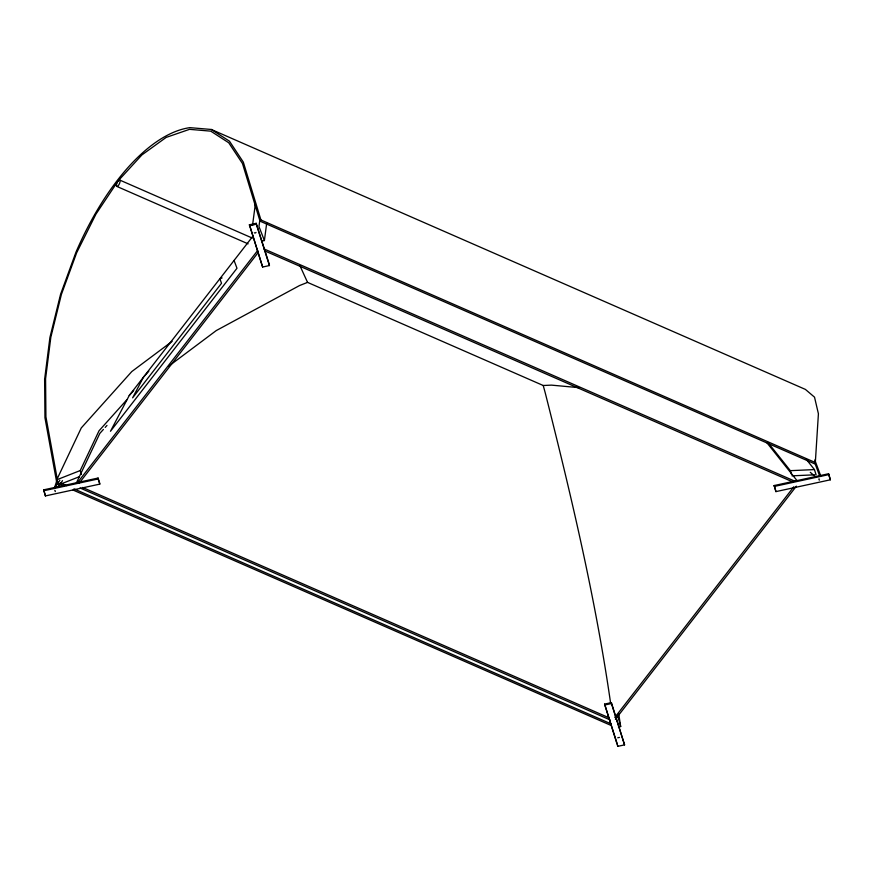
<?xml version="1.0" encoding="UTF-8"?>
<svg xmlns="http://www.w3.org/2000/svg" width="874" height="874" viewBox="0 0 874 874"><rect width="100%" height="100%" fill="white"/><g stroke="black" fill="none" stroke-linecap="round" stroke-linejoin="round"><path stroke-width="1.31" d="M57.247 479.105L45.918 416.789L45.579 378.748L50.834 337.211L61.399 294.407L76.715 252.641L95.943 214.141L118.066 180.984L141.894 154.938L166.147 137.415L189.527 129.341L210.765 131.155L228.737 142.757L242.48 163.525L260.004 221.144L814.415 463.723L815.322 462.543L818.414 413.773L814.524 397.167L805.391 389.4L211.322 129.472L189.887 127.648A192.193 89.749 -71.3 0 0 76.016 252.062L60.59 294.232L49.927 337.43L44.618 379.349L44.956 417.739L56.81 482.929L64.305 486.206M252.51 225.448L255.416 203.555M259.993 218.817L258.966 226.541L264.396 240.547L262.124 241.038M264.396 240.547L266.701 223.154M54.385 488.096L56.865 480.613M57.979 483.672L56.744 479.804L81.282 427.921L131.777 371.57L172.134 341.363M81.446 474.429L80.222 470.551L99.013 430.816L126.73 399.888M76.202 483.366L99.833 433.406L103.405 429.418M252.859 236.242L129.243 395.496L110.474 431.264L236.985 268.263L234.068 260.452M54.723 487.921L59.869 480.252M58.099 487.255L62.513 480.667M56.81 482.929L57.728 481.76M260.004 221.144L260.922 219.964L243.333 162.149L229.469 141.184L211.322 129.472M77.557 482.579L257.699 250.477M79.228 483.103L258.289 252.389M614.804 717.445L793.865 486.731M615.394 719.346L796.378 486.173M148.831 371.199L143.467 377.186L132.619 397.845L221.537 283.274L219.844 278.773L222.094 277.921M129.243 395.496L133.722 390.514M105.197 427.419L106.978 425.419M168.693 366.195L216.271 330.569L299.542 285.547L307.55 282.389L543.224 385.5L551.45 385.128L579.67 387.717M617.732 737.787L619.415 737.416M56.744 479.804L80.222 470.551M58.383 484.972L79.392 476.691M249.429 224.782L256.224 223.307L269.356 264.636L269.421 265.554L262.626 267.029L249.429 224.782L262.626 267.029M249.505 225.689L256.3 224.214L256.224 223.307M43.7 489.844L98.074 478.045L99.712 483.213L99.778 484.12L45.415 495.929L43.7 489.844L45.415 495.929M43.766 490.762L98.139 478.952L98.074 478.045M774.222 485.54L828.585 473.741L830.234 478.908L830.3 479.815L775.926 491.614L774.222 485.54L775.926 491.614M774.288 486.447L828.661 474.648L828.585 473.741M604.579 704.105L611.374 702.63L624.571 744.877L617.776 746.352L604.579 704.105L617.295 744.156M604.644 705.023L611.439 703.548L611.374 702.63M618.41 727.037L620.671 726.545L618.606 713.118M767.831 442.364L790.347 470.671L814.448 469.589L816.087 474.757M791.986 475.838L814.754 474.822M260.922 219.964L815.322 462.543M119.738 180.066A3.496 1.289 -66.4 0 1 118.416 185.463A3.496 1.289 -66.4 0 1 116.581 184.141A3.496 1.289 -66.4 0 1 119.738 180.066L252.335 238.089M263.948 248.893L795.132 481.312M264.549 250.794L792.631 481.858M116.745 186.381L248.096 243.846M82.549 487.441L609.386 717.958M80.047 487.987L609.976 719.859M60.219 482.852L66.468 485.583M73.962 488.861L610.882 723.792M73.045 490.041L611.221 725.507M810.285 472.321L815.18 476.494M806.145 459.145L814.448 469.589M766.99 442.856L797.197 480.842M299.902 265.62L307.55 282.389M814.786 459.997L820.73 475.86M814.743 462.783L819.768 476.199M828.661 474.648L830.3 479.815M790.347 470.671L791.582 474.549M611.439 703.548L624.571 744.877M256.3 224.214L269.421 265.554M98.139 478.952L99.778 484.12M543.224 385.5L545.289 393.071C571.192 495.591 595.598 598.734 610.653 703.483M617.459 714.812L620.671 726.545M617.699 745.446L617.776 746.352M54.756 490.358A1.224 0.743 33.8 0 1 55.16 491.636M256.006 232.429A1.224 1.202 21.8 0 1 254.323 232.79M819.495 480.077A1.224 0.885 -49.6 0 1 819.08 478.799"/></g></svg>
